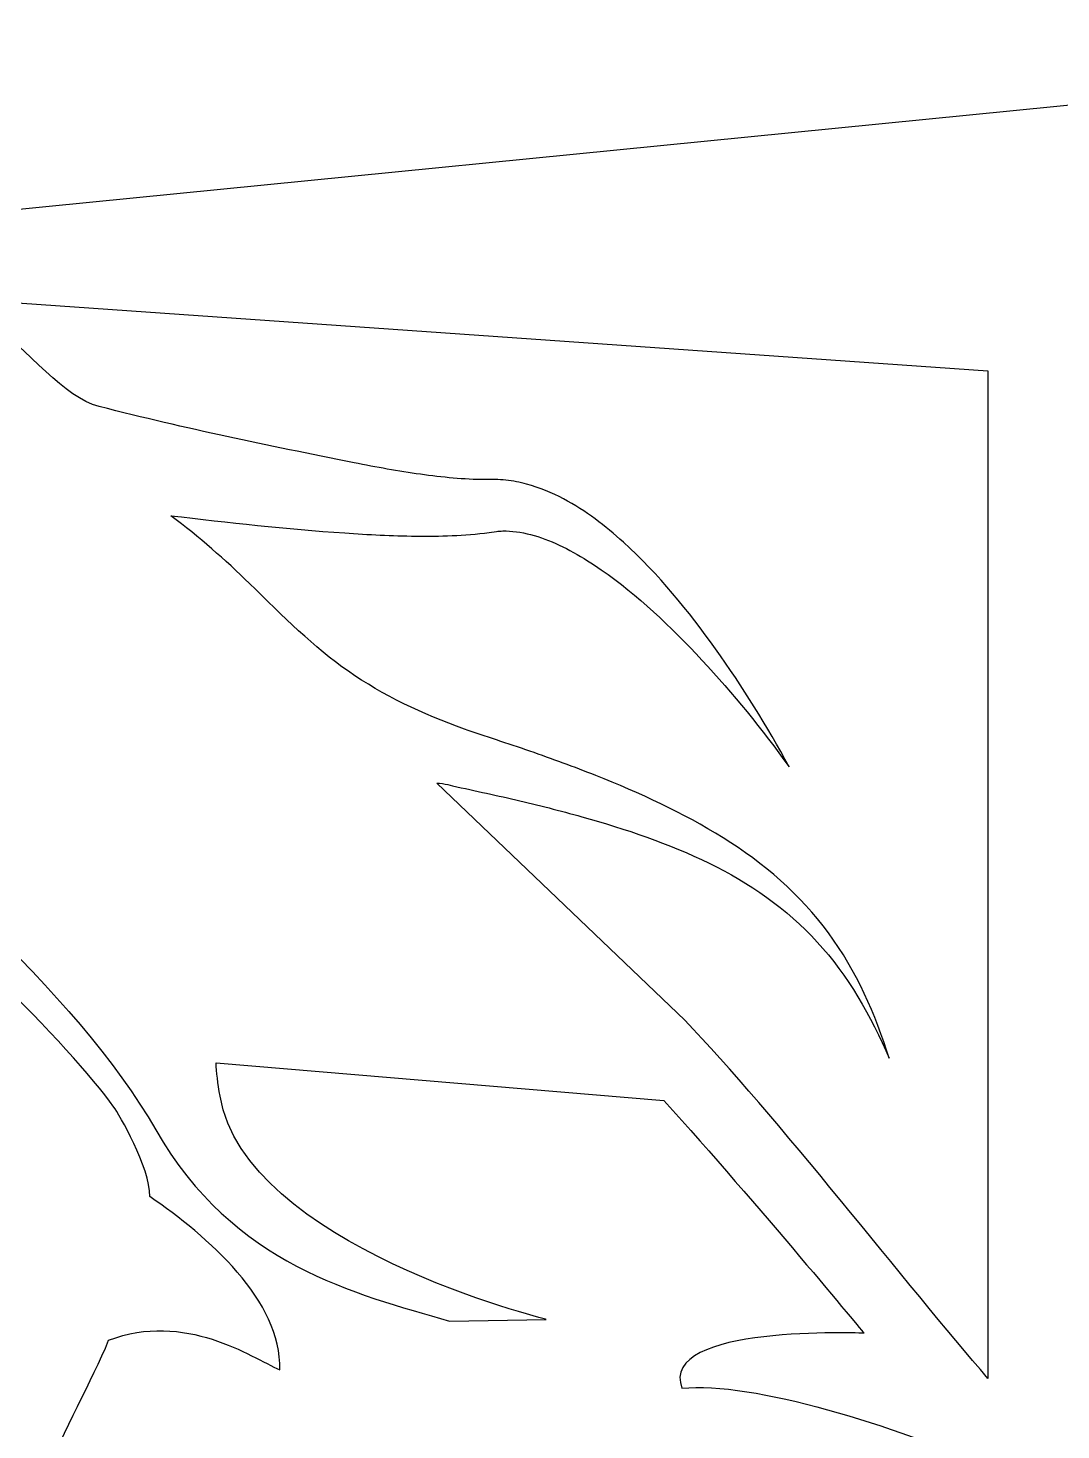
# Model space of a CAD drawing. Extents: x 0 to 920, y 577 to 1700.
# Drawn here: x 478.1 to 695.6, y 1382 to 1677.2 of the extents above; entities that cross this region are included whole.
import ezdxf

# ---------------------------------------------------------------- set-up
doc = ezdxf.new("R2010")
doc.units = 0
doc.layers.add('H0107_Printing', color=7, linetype='CONTINUOUS')

msp = doc.modelspace()

# ---------------------------------------------------------------- linework, layer by layer
at = {"layer": 'H0107_Printing', "color": 1}
for points in [[(703.886982, 1661.578458), (703.886982, 1661.578458), (435.117989, 1634.911459), (160.455996, 1634.911459), (170.510996, 1677.213458)], [(465.808988, 1620.080459), (680.187983, 1605.03846)], [(680.187983, 1605.03846), (680.187983, 1392.887465)], [(576.449986, 1582.17446), (575.259986, 1582.17646), (574.304986, 1582.15846)], [(575.218986, 1571.014461), (576.704986, 1571.231461)], [(616.356985, 1468.333463), (564.188986, 1518.230462)], [(517.694987, 1459.317464), (611.975985, 1451.420464)], [(566.828986, 1404.979465), (587.218985, 1405.314465)]]:
    msp.add_lwpolyline(points, dxfattribs=at)
for points in [[(493.064988, 1597.52346), (485.613988, 1599.43446), (478.850988, 1608.90446), (468.555988, 1616.62546)], [(546.755986, 1585.67446), (528.070987, 1589.44046), (511.881987, 1592.72646), (493.064988, 1597.52346)], [(560.716986, 1583.25746), (556.084986, 1583.90846), (551.422986, 1584.74546), (546.755986, 1585.67446)], [(574.304986, 1582.15846), (569.969986, 1582.12546), (565.332986, 1582.61346), (560.716986, 1583.25746)], [(578.717986, 1582.01346), (577.976986, 1582.10046), (577.215986, 1582.14646), (576.449986, 1582.17446)], [(583.052985, 1581.18646), (581.658985, 1581.55646), (580.213985, 1581.84746), (578.717986, 1582.01346)], [(590.803985, 1578.083461), (588.418985, 1579.343461), (585.845985, 1580.43346), (583.052985, 1581.18646)], [(603.437985, 1568.979461), (599.668985, 1572.367461), (595.578985, 1575.546461), (590.803985, 1578.083461)], [(524.726987, 1560.267461), (519.675987, 1565.197461), (514.114987, 1570.084461), (508.180987, 1574.540461)], [(508.180987, 1574.540461), (520.288987, 1573.094461), (532.472987, 1571.775461), (544.804986, 1570.896461)], [(544.804986, 1570.896461), (549.752986, 1570.559461), (554.721986, 1570.304461), (559.761986, 1570.245461)], [(559.761986, 1570.245461), (564.806986, 1570.207461), (569.893986, 1570.288461), (575.218986, 1571.014461)], [(576.704986, 1571.231461), (577.154986, 1571.274461), (577.608986, 1571.307461), (578.068986, 1571.318461)], [(578.068986, 1571.318461), (578.997986, 1571.341461), (579.957986, 1571.282461), (580.933985, 1571.157461)], [(580.933985, 1571.157461), (582.888985, 1570.901461), (584.910985, 1570.358461), (586.932985, 1569.609461)], [(586.932985, 1569.609461), (590.982985, 1568.098461), (594.975985, 1565.797461), (598.785985, 1563.157461)], [(622.862984, 1546.503461), (617.148985, 1554.459461), (610.923985, 1562.156461), (603.437985, 1568.979461)], [(598.785985, 1563.157461), (606.424985, 1557.816461), (613.425985, 1551.177461), (619.977985, 1544.146461)], [(545.555986, 1541.787461), (538.207987, 1546.840461), (531.900987, 1553.297461), (524.726987, 1560.267461)], [(619.977985, 1544.146461), (626.518984, 1537.076462), (632.666984, 1529.569462), (638.324984, 1521.675462)], [(638.324984, 1521.675462), (633.718984, 1530.238462), (628.546984, 1538.516462), (622.862984, 1546.503461)], [(569.979986, 1529.605462), (561.160986, 1532.751462), (552.847986, 1536.678462), (545.555986, 1541.787461)], [(583.772985, 1524.956462), (579.151986, 1526.587462), (574.299986, 1528.073462), (569.979986, 1529.605462)], [(422.402989, 1524.777462), (450.416989, 1507.870462), (488.572988, 1473.893463), (504.999987, 1445.236464)], [(597.661985, 1519.816462), (593.065985, 1521.644462), (588.429985, 1523.337462), (583.772985, 1524.956462)], [(564.188986, 1518.230462), (564.949986, 1518.200462), (565.720986, 1518.105462), (566.507986, 1517.914462)], [(566.507986, 1517.914462), (571.511986, 1516.716462), (576.092986, 1515.835462), (580.795985, 1514.707462)], [(624.460984, 1506.700462), (615.958985, 1512.011462), (606.858985, 1516.160462), (597.661985, 1519.816462)], [(580.795985, 1514.707462), (585.477985, 1513.610462), (590.124985, 1512.445462), (594.730985, 1511.150462)], [(594.730985, 1511.150462), (603.937985, 1508.564462), (612.986985, 1505.523462), (621.483984, 1501.374462)], [(496.170988, 1450.036464), (487.132988, 1462.682463), (458.265989, 1491.845463), (436.143989, 1508.033462)], [(646.617984, 1486.693463), (640.740984, 1494.743463), (632.942984, 1501.408462), (624.460984, 1506.700462)], [(621.483984, 1501.374462), (629.970984, 1497.235463), (637.854984, 1491.827463), (644.263984, 1484.760463)], [(644.263984, 1484.760463), (650.707984, 1477.734463), (655.574984, 1469.219463), (659.414984, 1460.288463)], [(659.414984, 1460.288463), (656.523984, 1469.558463), (652.551984, 1478.673463), (646.617984, 1486.693463)], [(680.187983, 1392.887465), (663.586983, 1412.125465), (635.173984, 1448.770464), (616.356985, 1468.333463)], [(518.526987, 1452.319464), (518.067987, 1455.028464), (517.806987, 1457.331464), (517.694987, 1459.317464)], [(587.218985, 1405.314465), (587.218985, 1405.314465), (523.842987, 1420.922464), (518.526987, 1452.319464)], [(503.758987, 1431.163464), (503.810987, 1437.339464), (497.181988, 1448.627464), (496.170988, 1450.036464)], [(611.975985, 1451.420464), (632.008984, 1429.202464), (654.104984, 1402.406465), (654.104984, 1402.406465)], [(504.999987, 1445.236464), (521.421987, 1416.573465), (547.025986, 1410.777465), (566.828986, 1404.979465)], [(531.088987, 1394.710465), (531.670987, 1409.192465), (515.820987, 1422.883464), (503.758987, 1431.163464)], [(495.072988, 1400.935465), (511.137987, 1407.065465), (525.088987, 1397.401465), (531.088987, 1394.710465)], [(654.104984, 1402.406465), (654.104984, 1402.406465), (610.627985, 1404.336465), (615.779985, 1390.811465)], [(481.540988, 1371.603466), (485.656988, 1382.289465), (491.574988, 1392.241465), (495.072988, 1400.935465)], [(615.779985, 1390.811465), (630.501984, 1392.423465), (661.309983, 1382.697465), (680.187983, 1374.192466)]]:
    msp.add_open_spline(points, degree=3, dxfattribs=at)

doc.saveas('drawing.dxf')
